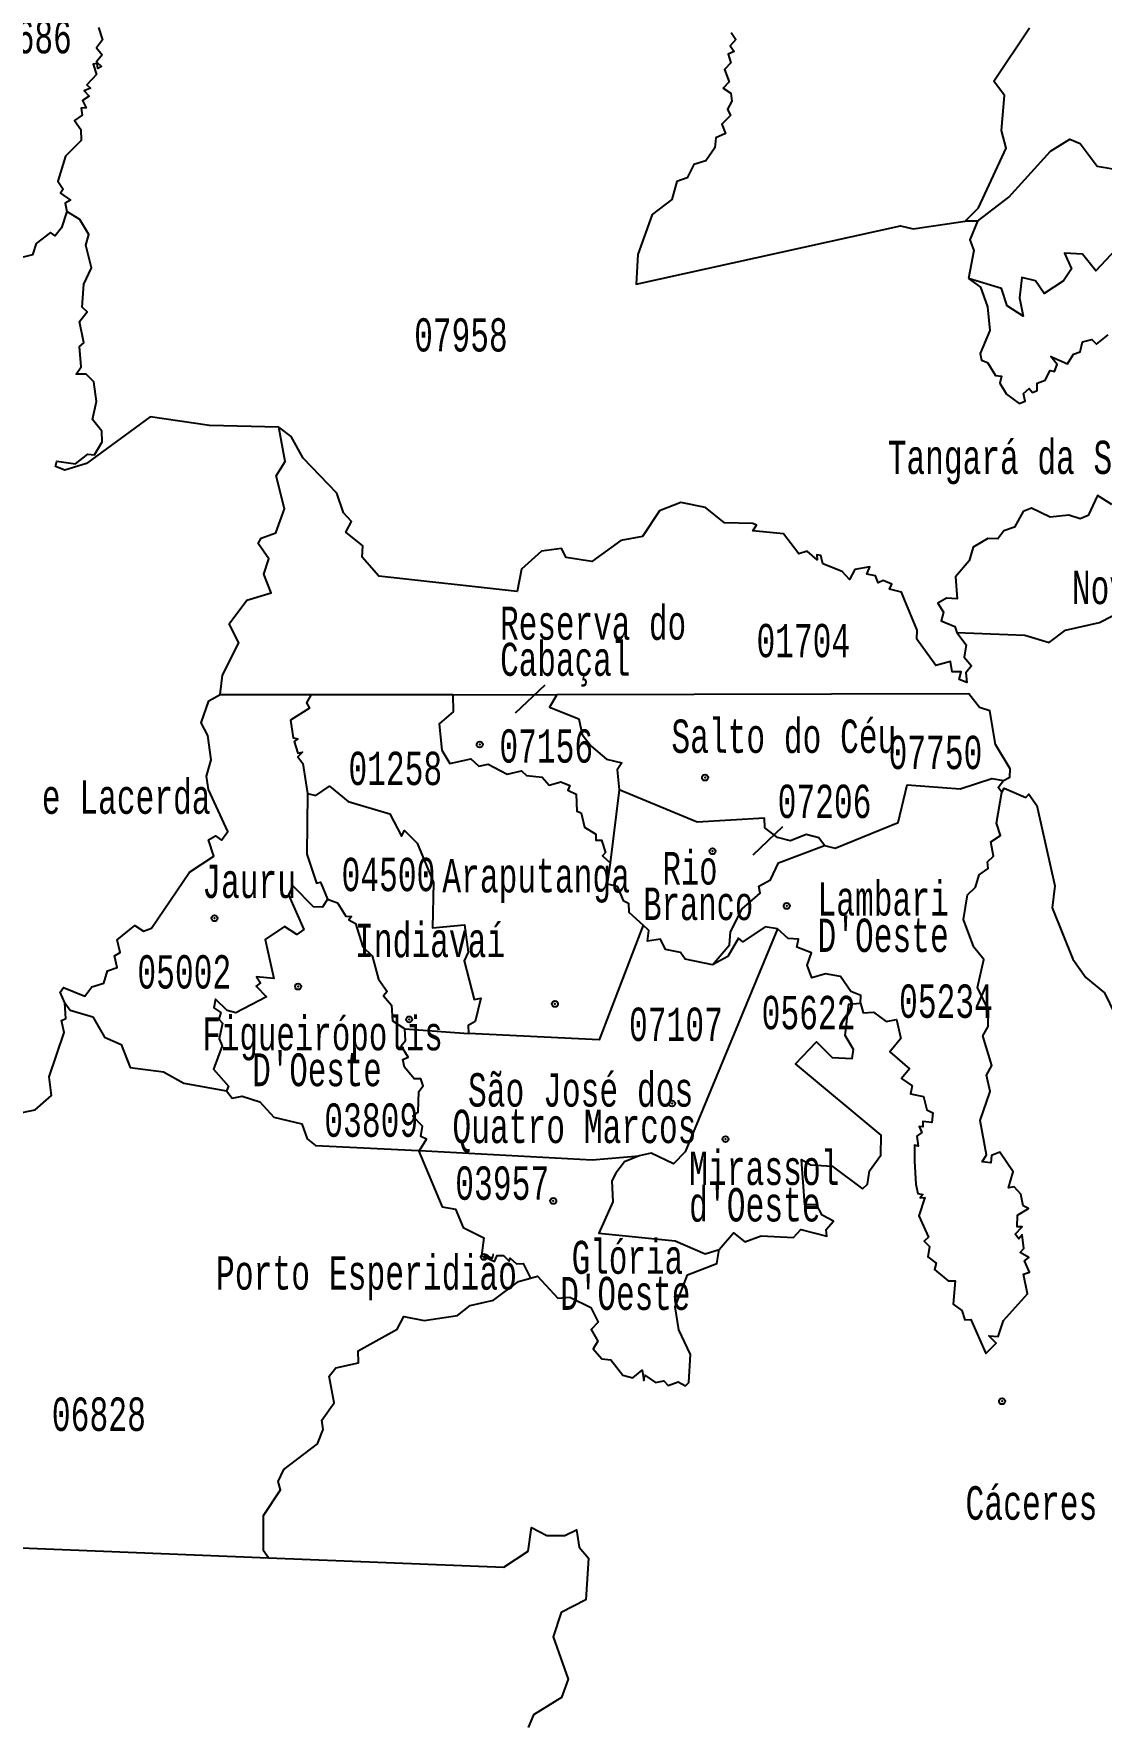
# Model space of a CAD drawing. Header units: millimetres. Extents: x 9851 to 10267, y 23387 to 23778.
# Drawn here: x 9999.36 to 10015.46, y 23559.31 to 23584.72 of the extents above; entities that cross this region are included whole.
import ezdxf
from ezdxf.enums import TextEntityAlignment as Align

# ---------------------------------------------------------------- set-up
doc = ezdxf.new("R2010")
doc.units = ezdxf.units.MM
doc.layers.add('3', color=7, linetype='Continuous')
doc.styles.add('MONOTXT', font='MONOTXT', dxfattribs={"height": 0.2})

# ---------------------------------------------------------------- blocks, each defined once
blk = doc.blocks.new('SEDE')
at = {"layer": '3', "color": 7, "linetype": 'Continuous'}
blk.add_circle((0, 0), 0.00451, dxfattribs=at)

msp = doc.modelspace()

# ---------------------------------------------------------------- linework, layer by layer
at = {"color": 7, "linetype": 'Continuous'}
for p, q in [((10013.595, 23581.887), (10013.405, 23581.887)), ((10002.172, 23574.749), (10003.544, 23574.747)), ((10003.544, 23574.747), (10005.682, 23574.747)), ((10005.682, 23574.747), (10007.252, 23574.746)), ((10006.625, 23574.472), (10007.075, 23574.897)), ((10008.188, 23573.31), (10008.055, 23572.211)), ((10010.21, 23572.329), (10010.659, 23572.756)), ((10004.957, 23569.704), (10005.919, 23569.637)), ((10005.162, 23567.873), (10005.18, 23567.872)), ((9996.057, 23562.001), (10002.903, 23561.727))]:
    msp.add_line(p, q, dxfattribs=at)
for points in [[(10000.337, 23584.812), (10000.4, 23584.623), (10000.311, 23584.502), (10000.394, 23584.398), (10000.309, 23584.294), (10000.383, 23584.223), (10000.327, 23584.193), (10000.321, 23584.265), (10000.26, 23584.259), (10000.308, 23584.101), (10000.163, 23583.947), (10000.219, 23583.893), (10000.123, 23583.853), (10000.2, 23583.774), (10000.1, 23583.709), (10000.153, 23583.598), (10000.079, 23583.592), (10000.095, 23583.487), (9999.978, 23583.408), (10000.074, 23583.27), (10000.08, 23583.107), (9999.842, 23582.87), (9999.725, 23582.494), (9999.807, 23582.373), (9999.769, 23582.313), (9999.917, 23582.204), (9999.836, 23582.159), (9999.862, 23582.037)], [(10009.879, 23584.734), (10009.949, 23584.628), (10009.862, 23584.536), (10009.926, 23584.449), (10009.834, 23584.407), (10009.874, 23584.277), (10009.78, 23584.175), (10009.847, 23583.991), (10009.76, 23583.897), (10009.873, 23583.818), (10009.889, 23583.701), (10009.825, 23583.579), (10009.869, 23583.483), (10009.74, 23583.351), (10009.795, 23583.214), (10009.649, 23583.147), (10009.635, 23582.994), (10009.496, 23582.8), (10009.315, 23582.744), (10009.214, 23582.541), (10009.062, 23582.488), (10008.984, 23582.218), (10008.686, 23581.989), (10008.472, 23581.385), (10008.447, 23580.939), (10012.434, 23581.821), (10012.624, 23581.776), (10013.405, 23581.887)], [(10013.405, 23581.887), (10013.61, 23582.091), (10014.025, 23582.992), (10013.957, 23583.256), (10014.001, 23583.784), (10013.837, 23584.003), (10014.379, 23584.807)], [(10013.595, 23581.887), (10014.065, 23582.251), (10014.695, 23582.946), (10014.987, 23583.124), (10015.141, 23583.063), (10015.395, 23582.72), (10015.753, 23582.658)], [(9999.862, 23582.037), (9999.782, 23581.789), (9999.686, 23581.67), (9999.616, 23581.716), (9999.401, 23581.554), (9999.342, 23581.383), (9999.057, 23581.31), (9998.833, 23581.362), (9998.647, 23581.234), (9998.541, 23581.292), (9998.493, 23581.22), (9998.123, 23581.128), (9997.867, 23580.908), (9997.698, 23580.464), (9997.774, 23580.226), (9997.654, 23579.706)], [(10003.059, 23578.784), (10002.015, 23578.809), (10001.121, 23578.937), (10000.159, 23578.236), (9999.833, 23578.135), (9999.69, 23578.191), (9999.712, 23578.267), (9999.995, 23578.229), (10000.178, 23578.375), (10000.279, 23578.364), (10000.394, 23578.56), (10000.39, 23578.721), (10000.251, 23578.897), (10000.307, 23579.169), (10000.269, 23579.467), (10000.154, 23579.582), (10000.001, 23579.583), (10000.077, 23579.692), (10000.052, 23580), (10000.12, 23580.056), (10000.055, 23580.374), (10000.169, 23580.522), (10000.095, 23580.592), (10000.119, 23580.939), (10000.233, 23581.187), (10000.15, 23581.528), (10000.196, 23581.69), (10000.058, 23581.912), (9999.862, 23582.037)], [(10013.595, 23581.887), (10013.477, 23581.61), (10013.536, 23581.448), (10013.458, 23581.025)], [(10015.75, 23581.535), (10015.376, 23581.138), (10015.176, 23581.389), (10014.907, 23581.406), (10015.01, 23581.172), (10014.888, 23580.987), (10014.596, 23580.8), (10014.468, 23580.989), (10014.26, 23581.039), (10014.225, 23580.735), (10014.28, 23580.454), (10014.041, 23580.613), (10013.956, 23580.872), (10013.458, 23581.025)], [(10013.458, 23581.025), (10013.64, 23580.895), (10013.746, 23580.597), (10013.78, 23580.242), (10013.631, 23579.895), (10013.651, 23579.791), (10013.744, 23579.758), (10013.867, 23579.562), (10013.956, 23579.552), (10013.93, 23579.446), (10014.03, 23579.279), (10014.219, 23579.138), (10014.31, 23579.174), (10014.286, 23579.291), (10014.373, 23579.365), (10014.423, 23579.306), (10014.495, 23579.334), (10014.491, 23579.446), (10014.611, 23579.49), (10014.689, 23579.637), (10014.755, 23579.621), (10014.793, 23579.726), (10014.7, 23579.85), (10014.949, 23579.738), (10015.039, 23579.885), (10015.143, 23579.917), (10015.177, 23580.067), (10015.316, 23580.105), (10015.389, 23580.036), (10015.561, 23580.176)], [(10002.172, 23574.749), (10002.211, 23575.043), (10002.457, 23575.531), (10002.311, 23575.817), (10002.575, 23576.174), (10002.944, 23576.285), (10002.83, 23576.563), (10002.909, 23576.798), (10002.746, 23577.025), (10002.794, 23577.11), (10003.015, 23577.186), (10003.143, 23577.55), (10003.016, 23578.046), (10003.153, 23578.263), (10003.059, 23578.784)], [(10013.282, 23575.685), (10013.42, 23575.499), (10013.393, 23575.315), (10013.505, 23575.184), (10013.418, 23575.075), (10013.433, 23574.929), (10013.315, 23574.978), (10013.346, 23575.091), (10013.209, 23575.093), (10013.184, 23575.246), (10012.963, 23575.185), (10012.677, 23575.585), (10012.682, 23575.722), (10012.486, 23576.191), (10012.447, 23576.295), (10012.264, 23576.337), (10012.303, 23576.413), (10012.17, 23576.47), (10012.093, 23576.432), (10012.053, 23576.537), (10011.923, 23576.564), (10011.971, 23576.674), (10011.743, 23576.637), (10011.663, 23576.486), (10011.553, 23576.603), (10011.261, 23576.722), (10011.232, 23576.847), (10011.17, 23576.857), (10011.177, 23576.78), (10011.024, 23576.913), (10010.899, 23576.871), (10010.668, 23577.173), (10010.205, 23577.217), (10010.263, 23577.303), (10010.204, 23577.328), (10009.777, 23577.341), (10009.49, 23577.569), (10009.119, 23577.647), (10008.797, 23577.518), (10008.541, 23577.134), (10008.217, 23577.072), (10007.78, 23576.758), (10007.389, 23576.816), (10007.319, 23576.95), (10007.02, 23576.909), (10006.715, 23576.639), (10006.653, 23576.304), (10004.567, 23576.536), (10004.316, 23576.819), (10004.324, 23576.99), (10004.069, 23577.2), (10004.156, 23577.357), (10004.035, 23577.49), (10003.932, 23577.786), (10003.426, 23578.313), (10003.245, 23578.64), (10003.059, 23578.784)], [(10015.617, 23577.616), (10015.405, 23577.749), (10015.263, 23577.45), (10015.139, 23577.399), (10014.97, 23577.456), (10014.691, 23577.422), (10014.405, 23577.562), (10014.282, 23577.508), (10014.153, 23577.272), (10013.988, 23577.216), (10013.899, 23577.1), (10013.749, 23577.104), (10013.529, 23576.97), (10013.469, 23576.767), (10013.263, 23576.523), (10013.288, 23576.19), (10013.124, 23576.203), (10012.994, 23576.128), (10013.08, 23575.992), (10013.044, 23575.862), (10013.25, 23575.774), (10013.282, 23575.685)], [(10013.282, 23575.685), (10014.305, 23575.645), (10014.674, 23575.535), (10014.919, 23575.721), (10015.432, 23575.836), (10015.793, 23576.019), (10015.941, 23575.988), (10016.121, 23576.105), (10016.567, 23576.127), (10016.567, 23575.765), (10016.474, 23575.568), (10016.941, 23575.51), (10017.446, 23575.235), (10017.961, 23575.298), (10018.282, 23575.229), (10018.18, 23575.725), (10018.026, 23575.857), (10018.397, 23576.204), (10018.431, 23576.602), (10018.84, 23576.851), (10018.942, 23576.768), (10019.301, 23576.779)], [(9999.833, 23570.098), (9999.762, 23570.259), (9999.814, 23570.332), (10000.132, 23570.197), (10000.24, 23570.338), (10000.42, 23570.397), (10000.476, 23570.58), (10000.619, 23570.633), (10000.583, 23570.81), (10000.667, 23570.86), (10000.619, 23571.05), (10000.885, 23571.267), (10001.02, 23571.178), (10001.14, 23571.223), (10001.711, 23572.07), (10002.076, 23572.31), (10001.997, 23572.558), (10002.102, 23572.617), (10002.194, 23572.554), (10002.289, 23572.681), (10002, 23573.317), (10001.97, 23573.516), (10002.04, 23573.764), (10001.987, 23574.131), (10001.886, 23574.324), (10002.001, 23574.655), (10002.172, 23574.749)], [(10003.544, 23574.747), (10003.475, 23574.625), (10003.521, 23574.541), (10003.234, 23574.36), (10003.276, 23574.097), (10003.345, 23574.081), (10003.291, 23574.039), (10003.345, 23573.865), (10003.417, 23573.879), (10003.344, 23573.807), (10003.422, 23573.709), (10003.493, 23573.254)], [(10005.682, 23574.747), (10005.685, 23574.486), (10005.478, 23574.309), (10005.515, 23573.911), (10005.637, 23573.707), (10005.952, 23573.777), (10006.072, 23573.667), (10006.213, 23573.699), (10006.5, 23573.547), (10006.716, 23573.599), (10006.791, 23573.527), (10007.029, 23573.5), (10007.135, 23573.38), (10007.311, 23573.432), (10007.447, 23573.378), (10007.417, 23573.305), (10007.542, 23573.245), (10007.554, 23572.989), (10007.617, 23572.967), (10007.668, 23572.746), (10007.84, 23572.642), (10007.839, 23572.55), (10007.922, 23572.551), (10007.982, 23572.368), (10007.937, 23572.314), (10008.055, 23572.211)], [(10007.252, 23574.746), (10007.14, 23574.557), (10007.582, 23574.38), (10007.631, 23574.148), (10007.768, 23573.969), (10007.997, 23573.772), (10008.232, 23573.718), (10008.159, 23573.615), (10008.188, 23573.31)], [(10013.984, 23573.454), (10014.081, 23573.501), (10014.087, 23573.628), (10013.866, 23573.993), (10013.777, 23574.503), (10013.623, 23574.553), (10013.463, 23574.758), (10007.252, 23574.746)], [(10011.286, 23572.471), (10011.446, 23572.43), (10012.398, 23572.82), (10012.533, 23573.389), (10013.334, 23573.328), (10013.807, 23573.481), (10013.984, 23573.454)], [(10013.961, 23573.277), (10013.906, 23573.345), (10013.984, 23573.454)], [(10003.493, 23573.254), (10003.481, 23572.339), (10003.624, 23571.905), (10003.685, 23571.921), (10003.792, 23571.662)], [(10003.493, 23573.254), (10003.615, 23573.227), (10003.822, 23573.368), (10004.104, 23573.136), (10004.733, 23572.949), (10004.91, 23572.614), (10004.955, 23572.696), (10005.144, 23572.507), (10005.391, 23571.912), (10005.374, 23571.231), (10005.859, 23571.276), (10005.915, 23570.864), (10005.852, 23570.73), (10006.002, 23570.15), (10006.105, 23570.168), (10006.02, 23569.818), (10005.912, 23569.757), (10005.919, 23569.637)], [(10011.286, 23572.471), (10011.202, 23572.585), (10011.011, 23572.64), (10010.773, 23572.542), (10010.576, 23572.592), (10010.389, 23572.736), (10010.379, 23572.882), (10009.366, 23572.823), (10008.188, 23573.31)], [(10011.829, 23570.095), (10011.869, 23569.946), (10012.023, 23569.959), (10012.216, 23569.819), (10012.37, 23569.846), (10012.437, 23569.56), (10012.272, 23569.361), (10012.567, 23569.105), (10012.446, 23568.955), (10012.606, 23568.846), (10012.585, 23568.726), (10012.778, 23568.688), (10012.827, 23568.487), (10012.92, 23568.438), (10012.904, 23568.292), (10012.768, 23568.31), (10012.768, 23568.226), (10012.716, 23568.234), (10012.754, 23568.145), (10012.68, 23568.085), (10012.699, 23567.937), (10012.643, 23567.951), (10012.645, 23567.709), (10012.665, 23567.362), (10012.692, 23567.222), (10012.77, 23567.209), (10012.729, 23567.159), (10012.801, 23567.161), (10012.71, 23566.884), (10012.852, 23566.566), (10012.789, 23566.502), (10012.871, 23566.425), (10012.844, 23566.269), (10012.968, 23566.17), (10012.947, 23566.074), (10013.153, 23565.906), (10013.255, 23565.903), (10013.227, 23565.555), (10013.358, 23565.456), (10013.4, 23565.318), (10013.493, 23565.324), (10013.719, 23564.811), (10013.875, 23564.963), (10013.764, 23565.074), (10013.904, 23565.067), (10013.983, 23565.308), (10014.347, 23565.708), (10014.289, 23566.008), (10014.377, 23566.035), (10014.302, 23566.207), (10014.367, 23566.256), (10014.234, 23566.334), (10014.293, 23566.392), (10014.267, 23566.6), (10014.218, 23566.541), (10014.161, 23566.609), (10014.268, 23566.719), (10014.193, 23566.722), (10014.198, 23566.896), (10014.361, 23566.996), (10014.284, 23567.035), (10014.246, 23567.212), (10014.144, 23567.322), (10014.061, 23567.31), (10014.132, 23567.55), (10013.929, 23567.844), (10013.803, 23567.794), (10013.795, 23567.687), (10013.664, 23567.702), (10013.731, 23567.805), (10013.632, 23568.323), (10013.783, 23568.762), (10013.729, 23569.006), (10013.808, 23569.153), (10013.675, 23569.6), (10013.753, 23569.74), (10013.76, 23569.989), (10013.593, 23570.328), (10013.688, 23570.753), (10013.54, 23570.937), (10013.382, 23571.358), (10013.44, 23571.728), (10013.563, 23571.844), (10013.618, 23572.029), (10013.752, 23572.123), (10013.746, 23572.224), (10013.835, 23572.313), (10013.795, 23572.527), (10013.942, 23572.622), (10013.88, 23572.811), (10013.961, 23573.277)], [(10013.961, 23573.277), (10013.997, 23573.337), (10014.322, 23573.194), (10014.369, 23573.246), (10014.488, 23573.076), (10014.76, 23571.862), (10014.718, 23571.534), (10015.032, 23570.755), (10015.226, 23570.483), (10015.509, 23570.247), (10015.665, 23569.93), (10015.671, 23569.708), (10015.902, 23569.091), (10015.795, 23568.631), (10015.836, 23568.447)], [(10009.595, 23570.674), (10009.853, 23570.972), (10009.869, 23571.169), (10010.045, 23571.515), (10010.317, 23571.753), (10010.298, 23571.857), (10010.471, 23571.956), (10010.593, 23572.208), (10011.286, 23572.471)], [(10008.055, 23572.211), (10008.008, 23571.893), (10008.161, 23571.857), (10008.25, 23571.64), (10008.331, 23571.604), (10008.337, 23571.466), (10008.552, 23571.271)], [(10003.792, 23571.662), (10003.719, 23571.54), (10003.581, 23571.547), (10003.27, 23571.861), (10003.202, 23571.726), (10003.433, 23571.207), (10003.332, 23571.13), (10003.142, 23571.252), (10002.854, 23571.052), (10002.981, 23570.465), (10002.724, 23570.489), (10002.783, 23570.4), (10002.717, 23570.35), (10002.872, 23570.188), (10002.411, 23569.949), (10002.279, 23569.983), (10002.105, 23570.156), (10002.078, 23570.025), (10002.185, 23569.953), (10002.155, 23569.852), (10002.21, 23569.794), (10002.157, 23569.555), (10002.204, 23569.451), (10002.071, 23569.096), (10002.298, 23568.843), (10002.268, 23568.772)], [(10003.792, 23571.662), (10003.945, 23571.606), (10004.068, 23571.407), (10004.152, 23571.4), (10004.113, 23571.353), (10004.214, 23571.293), (10004.323, 23570.943), (10004.467, 23570.806), (10004.559, 23570.455), (10004.69, 23570.27), (10004.637, 23570.203), (10004.757, 23570.061), (10004.77, 23569.826), (10004.957, 23569.704)], [(10008.552, 23571.271), (10007.889, 23569.541), (10005.919, 23569.637)], [(10010.577, 23571.213), (10009.187, 23567.851), (10009.011, 23567.671), (10008.673, 23567.83), (10008.494, 23567.791)], [(10009.595, 23570.674), (10009.183, 23570.759), (10009.113, 23570.859), (10008.887, 23570.903), (10008.815, 23571.06), (10008.619, 23571.03), (10008.637, 23571.188), (10008.552, 23571.271)], [(10010.577, 23571.213), (10010.393, 23571.245), (10010.055, 23571.019), (10009.991, 23571.076), (10009.827, 23570.799), (10009.595, 23570.674)], [(10011.829, 23570.095), (10011.836, 23570.211), (10011.682, 23570.268), (10011.529, 23570.495), (10011.302, 23570.537), (10011.095, 23570.474), (10011.025, 23570.666), (10011.092, 23570.853), (10010.867, 23570.937), (10010.892, 23571.059), (10010.738, 23571.07), (10010.577, 23571.213)], [(9999.086, 23568.426), (9999.383, 23568.485), (9999.631, 23568.7), (9999.597, 23568.98), (9999.824, 23569.653), (9999.782, 23569.83), (9999.845, 23569.862), (9999.833, 23570.098)], [(9999.833, 23570.098), (9999.911, 23569.986), (10000.255, 23569.886), (10000.43, 23569.58), (10000.679, 23569.468), (10000.819, 23569.122), (10001.318, 23569.056), (10001.628, 23568.885), (10002.268, 23568.772)], [(10009.696, 23566.378), (10009.916, 23566.628), (10010.084, 23566.494), (10010.333, 23566.585), (10010.82, 23566.557), (10010.93, 23566.679), (10011.323, 23566.578), (10011.31, 23566.681), (10011.423, 23566.803), (10011.253, 23566.897), (10011.164, 23567.055), (10010.992, 23567.052), (10010.939, 23567.734), (10011.081, 23567.656), (10011.404, 23567.636), (10011.861, 23567.292), (10011.936, 23567.362), (10011.963, 23567.564), (10012.137, 23567.801), (10012.139, 23568.101), (10010.85, 23569.177), (10011.168, 23569.511), (10011.403, 23569.273), (10011.704, 23569.257), (10011.725, 23569.393), (10011.598, 23569.605), (10011.653, 23570.078), (10011.829, 23570.095)], [(10005.18, 23567.872), (10005.287, 23568.043), (10005.199, 23568.08), (10005.226, 23568.24), (10005.081, 23568.389), (10005.161, 23568.448), (10005.169, 23568.76), (10005.234, 23568.848), (10005.199, 23568.95), (10005.097, 23568.952), (10004.954, 23569.128), (10004.93, 23569.246), (10005.008, 23569.279), (10004.905, 23569.449), (10004.969, 23569.528), (10004.957, 23569.704)], [(10002.268, 23568.772), (10002.356, 23568.659), (10002.506, 23568.692), (10002.773, 23568.606), (10002.985, 23568.372), (10003.404, 23568.271), (10003.487, 23568.048), (10003.61, 23567.948), (10005.162, 23567.873)], [(10005.162, 23567.873), (10005.522, 23567.022), (10005.721, 23566.988), (10005.836, 23566.708), (10006.148, 23566.554), (10006.114, 23566.285), (10006.308, 23566.195), (10006.35, 23566.289), (10006.445, 23566.288), (10006.533, 23566.202), (10006.548, 23566.247), (10006.644, 23566.16), (10006.741, 23566.168), (10006.854, 23565.946)], [(10005.18, 23567.872), (10007.781, 23567.73), (10008.494, 23567.791)], [(10008.494, 23567.791), (10008.269, 23567.699), (10008.141, 23567.529), (10008.082, 23567.412), (10008.093, 23567.097), (10007.885, 23566.625), (10009.035, 23566.507), (10009.485, 23566.314), (10009.696, 23566.378)], [(10006.854, 23565.946), (10006.957, 23565.974), (10007.264, 23565.642), (10007.444, 23565.66), (10007.762, 23565.504), (10007.874, 23565.284), (10007.767, 23565.172), (10007.868, 23564.994), (10007.797, 23564.879), (10007.93, 23564.73), (10008.066, 23564.715), (10008.247, 23564.484), (10008.394, 23564.443), (10008.538, 23564.556), (10008.561, 23564.404), (10008.576, 23564.48), (10008.739, 23564.37), (10008.865, 23564.397), (10008.93, 23564.324), (10009.08, 23564.381), (10009.189, 23564.323), (10009.243, 23564.372), (10009.265, 23564.796), (10009.088, 23565.167), (10009.033, 23565.513), (10009.222, 23565.994), (10009.663, 23566.169), (10009.696, 23566.378)], [(10002.903, 23561.727), (10002.826, 23561.834), (10002.828, 23562.364), (10003.084, 23562.754), (10003.05, 23562.878), (10003.134, 23563.06), (10003.644, 23563.447), (10003.729, 23563.664), (10003.707, 23563.802), (10003.891, 23564.064), (10003.815, 23564.467), (10003.917, 23564.591), (10004.262, 23564.666), (10004.253, 23564.85), (10004.844, 23565.174), (10004.944, 23565.369), (10005.252, 23565.308), (10005.754, 23565.381), (10005.942, 23565.535), (10006.297, 23565.616), (10006.671, 23565.893), (10006.854, 23565.946)], [(10002.903, 23561.727), (10006.453, 23561.584), (10006.816, 23561.829), (10006.87, 23562.186), (10007.1, 23562.063), (10007.372, 23562.066), (10007.547, 23562.149), (10007.588, 23561.887), (10007.726, 23561.72), (10007.686, 23561.095), (10007.315, 23560.904), (10007.196, 23560.533), (10007.42, 23559.896), (10007.319, 23559.619), (10006.897, 23559.361), (10006.819, 23559.168)]]:
    msp.add_lwpolyline(points, dxfattribs=at)
for p in [(10006.088, 23573.995), (10009.485, 23573.496), (10009.597, 23572.385), (10010.716, 23571.56), (10002.088, 23571.374), (10003.349, 23570.343), (10007.222, 23570.082), (10005.024, 23569.849), (10008.988, 23568.58), (10009.794, 23568.043), (10007.197, 23567.11), (10006.149, 23566.266), (10013.963, 23564.088)]:
    msp.add_point(p, dxfattribs=at)

# ---------------------------------------------------------------- block references
for p, xscale, yscale, zscale, rotation in [((10006.088, 23573.995), 10.00001957488389, 10.00001957488389, 10, 357.9352890990323), ((10009.485, 23573.496), 9.999980017740848, 9.999980017740848, 10, 358.0249832366727), ((10009.597, 23572.385), 10, 10, 10, 358.0054996810124), ((10002.088, 23571.374), 10.00001075108791, 10.00001075108791, 10, 357.7590719076489), ((10010.716, 23571.56), 10, 10, 10, 358.0215168360932), ((10003.349, 23570.343), 10, 10, 10, 357.77482221782), ((10005.024, 23569.849), 10, 10, 10, 357.8148748775936), ((10007.222, 23570.082), 9.999999999999998, 9.999999999999998, 9.999999999999998, 357.8864282628434), ((10008.988, 23568.58), 10, 10, 10, 357.9080542504113), ((10009.794, 23568.043), 10.00001572585148, 10.00001572585148, 10, 357.9211384265993), ((10007.197, 23567.11), 10, 10, 10, 357.8223501472771), ((10006.149, 23566.266), 10.00001666347118, 10.00001666347118, 10, 357.7718895838332), ((10013.963, 23564.088), 10.00001752519652, 10.00001752519652, 10, 357.965456857148)]:
    msp.add_blockref('SEDE', p, dxfattribs=dict(at, xscale=xscale, yscale=yscale, zscale=zscale, rotation=rotation))

# ---------------------------------------------------------------- texts
at = {"color": 7, "linetype": 'Continuous', "style": 'MONOTXT'}
for s, height, width, p in [('02686', 0.4999, 0.650003, (9998.53, 23584.421)), ('Salto do C%%233u', 0.5023, 0.650001, (10008.978, 23573.869)), ('Pontes e Lacerda', 0.50252, 0.649999, (9997.506, 23572.95)), ('C%%225ceres', 0.50514, 0.650001, (10013.412, 23562.302))]:
    msp.add_text(s, height=height, dxfattribs=dict(at, width=width)).set_placement(p)
for s, height, width, p in [('07958', 0.5009, 0.649997, (10005.804, 23580.174)), ('01704', 0.5019, 0.649999, (10010.967, 23575.563)), ('07156', 0.5023, 0.650002, (10007.091, 23573.973)), ('07750', 0.5023, 0.650002, (10012.959, 23573.876)), ('01258', 0.5024, 0.649997, (10004.815, 23573.635)), ('07206', 0.5025, 0.649997, (10011.287, 23573.138)), ('04500', 0.5027, 0.65, (10004.711, 23572.035)), ('05002', 0.5031, 0.650001, (10001.633, 23570.566)), ('05622', 0.5032, 0.649997, (10011.046, 23569.952)), ('07107', 0.5033, 0.649998, (10009.046, 23569.775)), ('03809', 0.5036, 0.649999, (10004.452, 23568.33)), ('03957', 0.5039, 0.650001, (10006.427, 23567.38)), ('06828', 0.5047, 0.649996, (10000.345, 23563.894))]:
    msp.add_text(s, height=height, dxfattribs=dict(at, width=width)).set_placement(p, align=Align.MIDDLE)
for s, height, width, p in [('Tangar%%225 da Serra', 0.50121, 0.650001, (10016.752, 23578.577)), ('Nova Ol%%237mpia', 0.50166, 0.65, (10018.403, 23576.615)), ('Porto Esperidi%%227o', 0.50412, 0.649997, (10006.649, 23566.276))]:
    msp.add_text(s, height=height, dxfattribs=dict(at, width=width)).set_placement(p, align=Align.TOP_RIGHT)
at = {"color": 7, "linetype": 'Continuous', "style": 'MONOTXT', "width": 0.649998}
for s, p in [('Reserva do ', (10006.395, 23575.576)), ('Caba%%231al', (10006.395, 23575.031))]:
    msp.add_text(s, height=0.49871, rotation=359.9987, dxfattribs=at).set_placement(p)
at = {"color": 7, "linetype": 'Continuous', "style": 'MONOTXT'}
for s, height, rotation, width, p in [('Rio ', 0.491, 359.9984, 0.650003, (10009.397, 23572.374)), ('Branco', 0.491, 359.9984, 0.650003, (10009.383, 23571.838)), ('Figueir%%243polis ', 0.4955, 359.9982, 0.649998, (10003.858, 23569.878)), ("D'Oeste", 0.4955, 359.9982, 0.649998, (10003.635, 23569.337))]:
    msp.add_text(s, height=height, rotation=rotation, dxfattribs=dict(at, width=width)).set_placement(p, align=Align.TOP_CENTER)
for s, height, width, p in [('Jauru', 0.5028, 0.650003, (10002.611, 23571.68)), ('Araputanga', 0.5028, 0.649997, (10006.938, 23571.764)), ('Indiava%%237', 0.50303, 0.650003, (10005.34, 23570.788))]:
    msp.add_text(s, height=height, dxfattribs=dict(at, width=width)).set_placement(p, align=Align.CENTER)
at = {"color": 7, "linetype": 'Continuous', "style": 'MONOTXT', "width": 0.649998}
for s, height, rotation, p in [('Lambari ', 0.5029, 0, (10011.18, 23571.918)), ("D'Oeste", 0.5029, 0, (10011.18, 23571.369)), ('Mirassol ', 0.504, 0.0001, (10009.245, 23567.855)), ("d'Oeste", 0.504, 0.0001, (10009.245, 23567.305))]:
    msp.add_text(s, height=height, rotation=rotation, dxfattribs=at).set_placement(p, align=Align.TOP_LEFT)
at = {"color": 7, "linetype": 'Continuous', "style": 'MONOTXT', "width": 0.650001}
msp.add_text('05234', height=0.5032, rotation=360, dxfattribs=at).set_placement((10013.118, 23570.124), align=Align.MIDDLE)
at = {"color": 7, "linetype": 'Continuous', "style": 'MONOTXT', "width": 0.649998}
for s, p in [('S%%227o Jos%%233 dos ', (10009.591, 23568.785)), ('Quatro Marcos', (10009.356, 23568.235))]:
    msp.add_text(s, height=0.50323, rotation=359.9998, dxfattribs=at).set_placement(p, align=Align.MIDDLE_RIGHT)
at = {"color": 7, "linetype": 'Continuous', "style": 'MONOTXT', "width": 0.649997}
for s, height, p in [('Gl%%243ria ', 0.49801, (10009.435, 23566.509)), ("D'Oeste", 0.498, (10009.264, 23565.965))]:
    msp.add_text(s, height=height, rotation=359.9983, dxfattribs=at).set_placement(p, align=Align.TOP_RIGHT)

doc.saveas('drawing.dxf')
